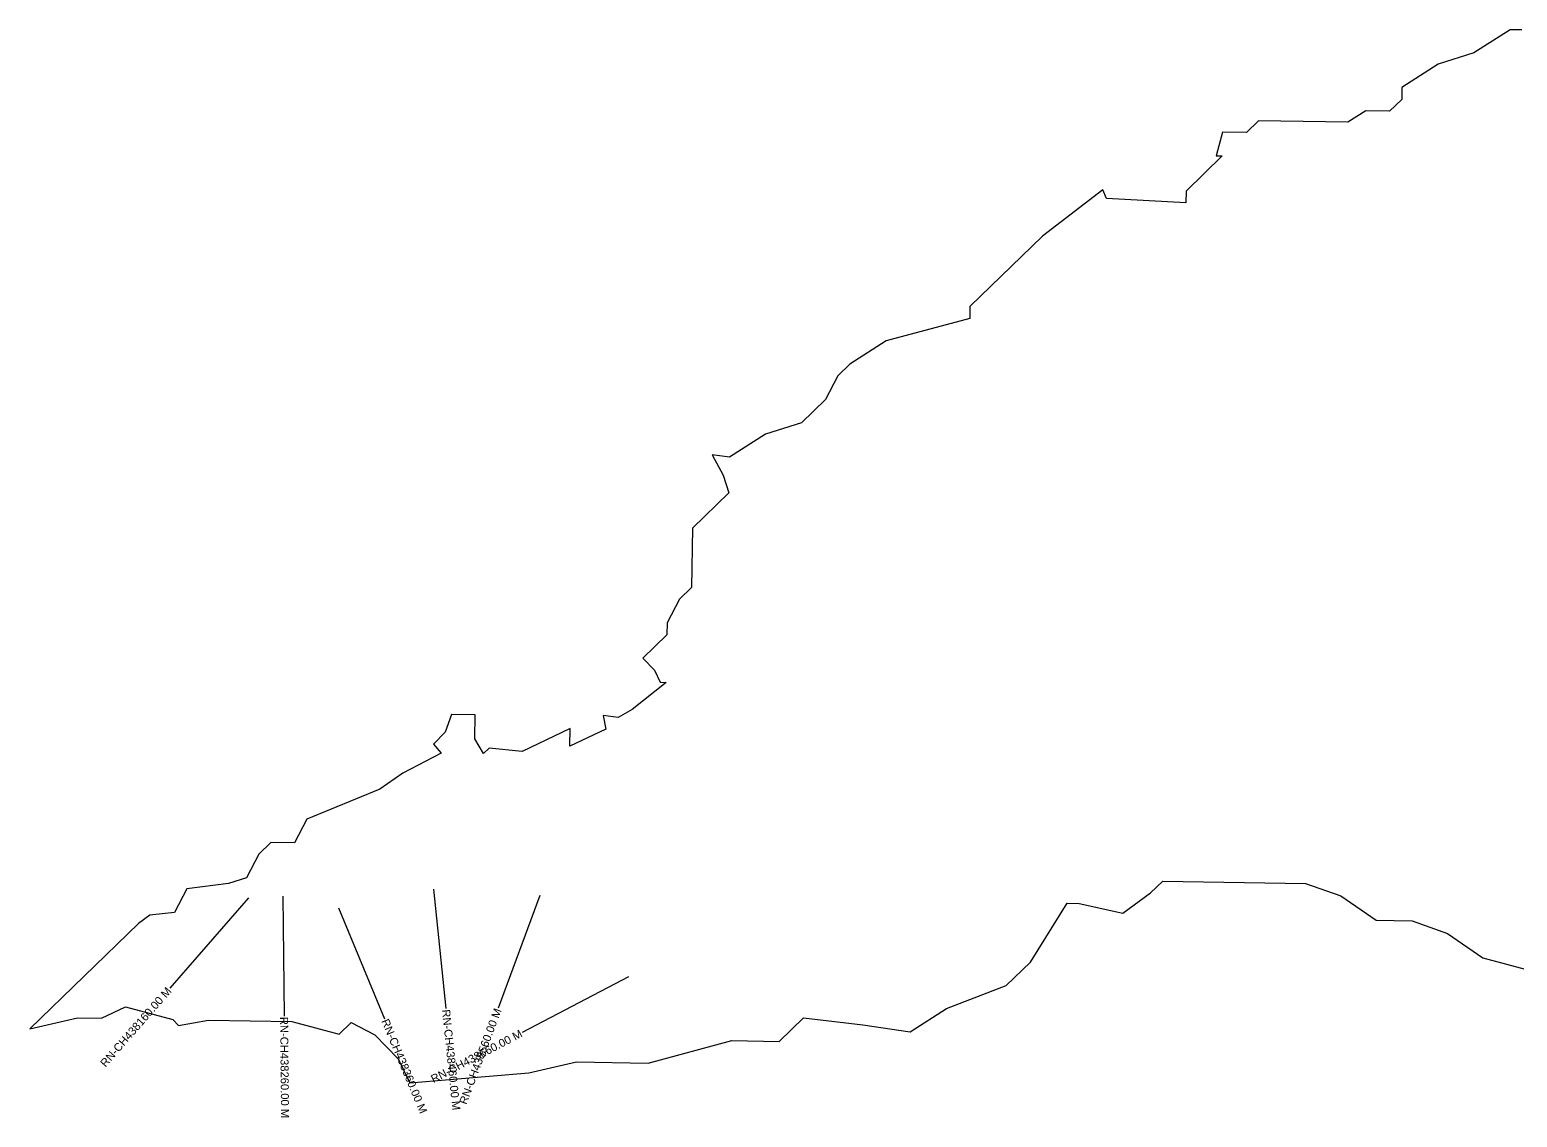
# Model space of a CAD drawing. Header units: metres. Extents: x 309853 to 314490, y 1921265 to 1923396.
# Drawn here: x 309853 to 311712, y 1921265 to 1922624 of the extents above; entities that cross this region are included whole.
import ezdxf
from ezdxf.enums import TextEntityAlignment as Align

# ---------------------------------------------------------------- set-up
doc = ezdxf.new("R2010")
doc.units = ezdxf.units.M
doc.header["$MEASUREMENT"] = 0
for name, color, linetype in [('CS', 134, 'Continuous'), ('CSMark', 6, 'Continuous'), ('VILLAGE BOUNDRY', 10, 'Continuous')]:
    doc.layers.add(name, color=color, linetype=linetype)
doc.styles.get("Standard").update_dxf_attribs({"font": 'arial.ttf'})

msp = doc.modelspace()

# ---------------------------------------------------------------- linework, layer by layer
at = {"layer": 'CS'}
for p, q in [((310357.7, 1921549.9), (310373.1, 1921400.7)), ((310126.5, 1921539), (310027.8, 1921426.1)), ((310169.3, 1921541.4), (310170.8, 1921391.4)), ((310490.6, 1921542), (310438.4, 1921401.4)), ((310238.7, 1921526.6), (310296.4, 1921388.1)), ((310601.2, 1921440.4), (310468.2, 1921371))]:
    msp.add_line(p, q, dxfattribs=at)
at = {"layer": 'VILLAGE BOUNDRY'}
msp.add_lwpolyline([(311718, 1922623.7), (311703.2, 1922624), (311658.1, 1922595), (311613.2, 1922580.8), (311568.1, 1922551.8), (311567.9, 1922536.9), (311552.7, 1922522.3), (311523, 1922522.8), (311500.4, 1922508.3), (311388.9, 1922510.2), (311373.8, 1922495.5), (311344, 1922496), (311336.1, 1922466.4), (311343.5, 1922466.3), (311298.2, 1922422.4), (311298, 1922407.5), (311198.7, 1922412.9), (311194.1, 1922424.1), (311118.8, 1922365.9), (311028.1, 1922278.1), (311027.8, 1922263.2), (310923.2, 1922235.2), (310878.1, 1922206.2), (310863, 1922191.6), (310847.6, 1922162.1), (310817.4, 1922132.8), (310772.5, 1922118.7), (310727.4, 1922089.7), (310705.8, 1922092.8), (310719.6, 1922067.5), (310726.7, 1922045.1), (310681.4, 1922001.2), (310680.1, 1921926.8), (310665, 1921912.2), (310649.6, 1921882.7), (310649.4, 1921867.8), (310619.2, 1921838.6), (310633.8, 1921823.5), (310641, 1921808.5), (310648.4, 1921808.4), (310605.8, 1921774.6), (310588.2, 1921764.7), (310569.5, 1921767.1), (310573.1, 1921750.1), (310528.1, 1921728.5), (310528.5, 1921750.9), (310468.5, 1921722.1), (310427.1, 1921726.2), (310420.1, 1921719.6), (310409.3, 1921737.9), (310409.8, 1921767.7), (310380, 1921768.2), (310372.2, 1921746), (310357.7, 1921731.1), (310367, 1921720.1), (310319.3, 1921694.8), (310290.6, 1921674.8), (310199.3, 1921637.3), (310184, 1921607.8), (310154.2, 1921608.3), (310139.1, 1921593.6), (310123.8, 1921564.2), (310101.3, 1921557.1), (310049.2, 1921550.5), (310033.8, 1921521), (310003, 1921517.4), (309988.9, 1921506.9), (309852.9, 1921375.3), (309912.6, 1921389.1), (309942.4, 1921388.6), (309972.4, 1921403), (310031.6, 1921387.2), (310038.9, 1921379.6), (310076.2, 1921386.4), (310180.3, 1921384.7), (310239.6, 1921368.9), (310254.7, 1921383.5), (310284.2, 1921368.1), (310313.4, 1921337.9), (310327.8, 1921307.9), (310476.7, 1921320.3), (310536.5, 1921334.2), (310625.7, 1921332.7), (310730.3, 1921360.8), (310789.8, 1921359.8), (310820, 1921389), (310894.3, 1921380.4), (310953.6, 1921371.9), (310998.7, 1921400.9), (311073.5, 1921429.5), (311103.8, 1921458.7), (311149.6, 1921532.3), (311164.5, 1921532.1), (311219.3, 1921519.8), (311254, 1921545.5), (311269.1, 1921560.1), (311447.5, 1921557.2), (311491.9, 1921541.6), (311536, 1921511.1), (311580.7, 1921510.3), (311625, 1921494.7), (311669.1, 1921464.3), (311787.6, 1921432.5)], dxfattribs=at)

# ---------------------------------------------------------------- texts
at = {"layer": 'CSMark'}
for s, rotation, p in [('RN-CH438160.00 M', 48.8323, (310027.1, 1921425.4)), ('RN-CH438560.00 M', 69.65, (310438.1, 1921400.5)), ('RN-CH438660.00 M', 27.5667, (310467.4, 1921370.5))]:
    msp.add_text(s, height=10, rotation=rotation, dxfattribs=at).set_placement(p, align=Align.MIDDLE_RIGHT)
for s, rotation, p in [('RN-CH438460.00 M', 275.8905, (310373.2, 1921399.7)), ('RN-CH438260.00 M', 270.5752, (310170.8, 1921390.4)), ('RN-CH438360.00 M', 292.6353, (310296.8, 1921387.2))]:
    msp.add_text(s, height=10, rotation=rotation, dxfattribs=at).set_placement(p, align=Align.MIDDLE_LEFT)

doc.saveas('drawing.dxf')
